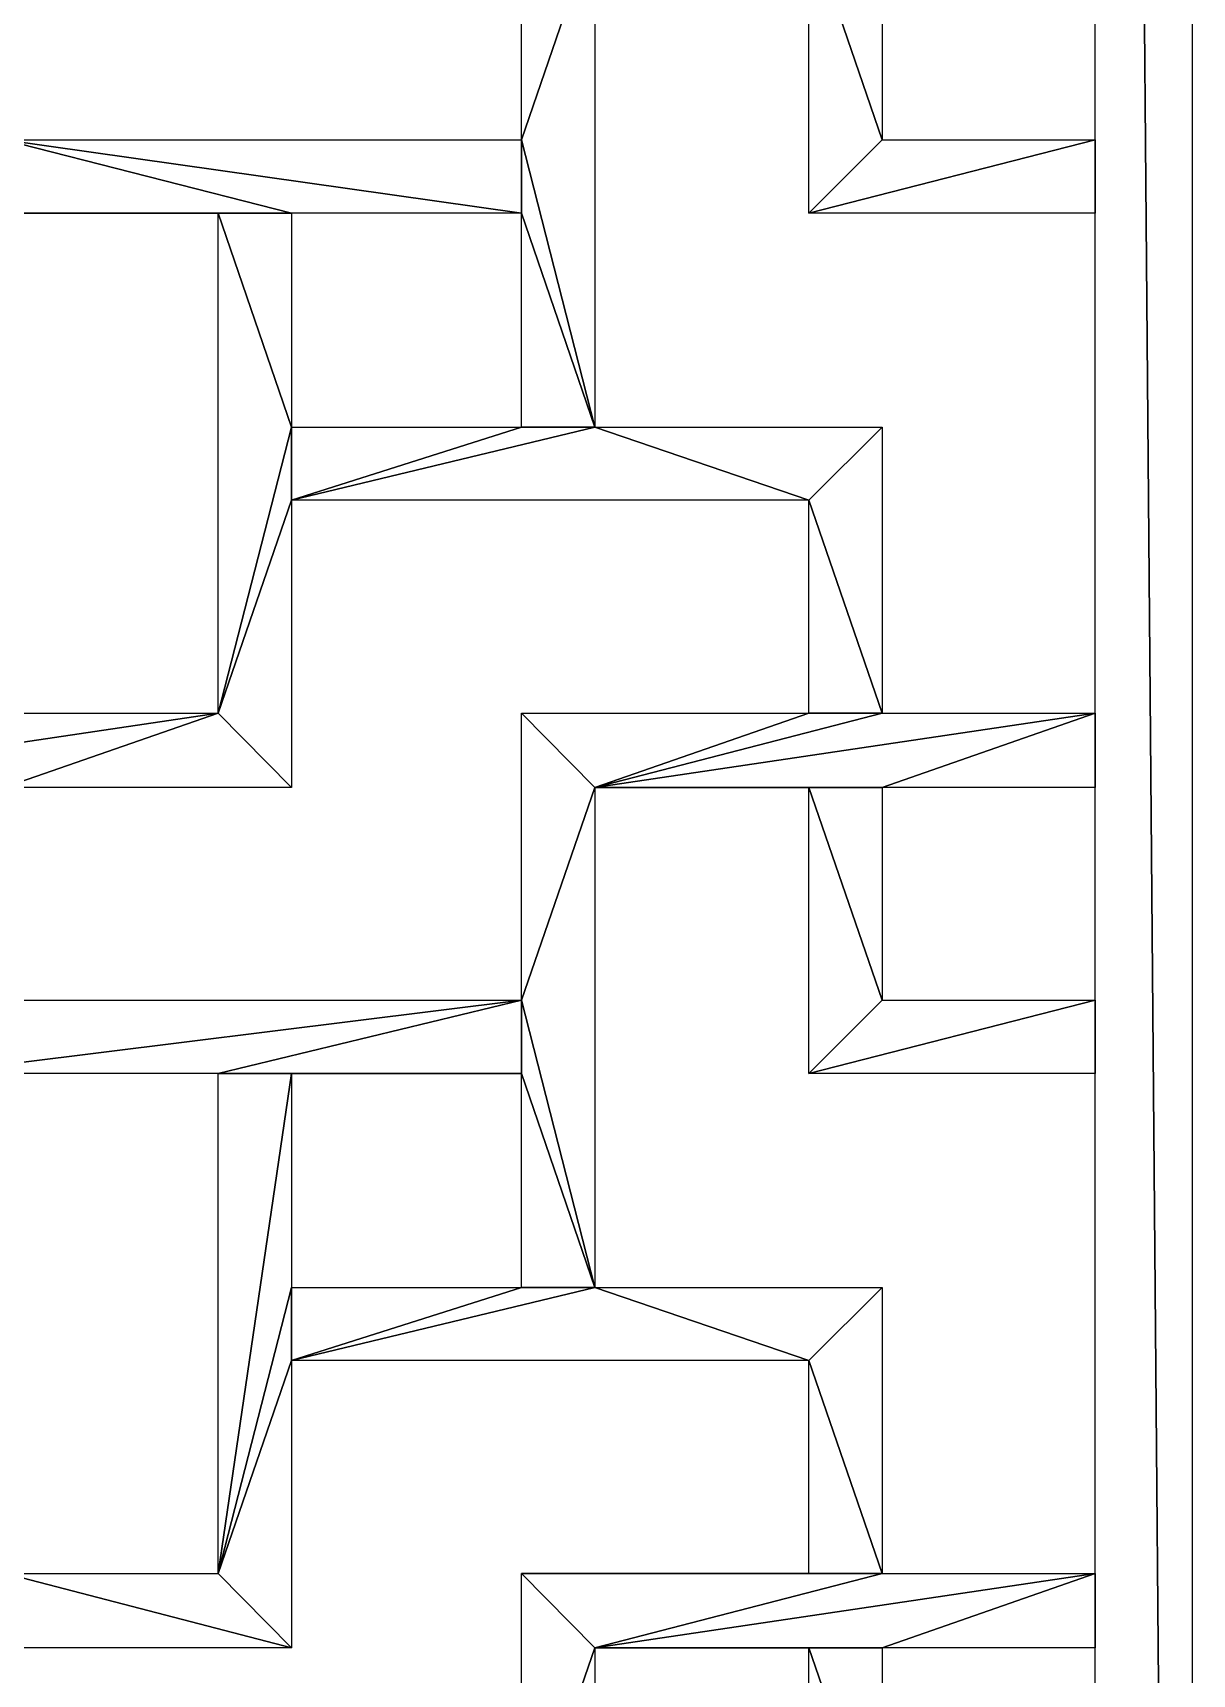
# Model space of a CAD drawing. Header units: centimetres. Extents: x -27.5 to -18.9, y -9.4 to 9.5.
# Drawn here: x -20.774 to -18.888, y -2.883 to -0.213 of the extents above; entities that cross this region are included whole.
import ezdxf

# ---------------------------------------------------------------- set-up
doc = ezdxf.new("R2010")
doc.units = ezdxf.units.CM
doc.header["$MEASUREMENT"] = 0
doc.layers.add('layer 1', color=7, linetype='Continuous')

msp = doc.modelspace()

# ---------------------------------------------------------------- linework, layer by layer
at = {"layer": 'layer 1', "color": 250}
for points in [[(-18.88772, 9.47963), (-18.88772, 9.47963), (-19.04571, 9.3217), (-19.04571, 9.3217), (-19.04571, 9.3217), (-19.04571, 9.3217), (-18.88772, -9.3973), (-18.88772, -9.3973), (-18.88772, -9.3973), (-18.88772, -9.3973), (-18.88772, 9.47963), (-18.88772, 9.47963)], [(-18.88772, 9.47963), (-18.88772, 9.47963), (-19.04571, 9.3217), (-19.04571, 9.3217), (-19.04571, 9.3217), (-19.04571, 9.3217), (-18.88772, -9.3973), (-18.88772, -9.3973), (-18.88772, -9.3973), (-18.88772, -9.3973), (-18.88772, 9.47963), (-18.88772, 9.47963)], [(-19.04571, 9.3217), (-19.04571, 9.3217), (-19.04571, -9.23937), (-19.04571, -9.23937), (-19.04571, -9.23937), (-19.04571, -9.23937), (-18.88772, -9.3973), (-18.88772, -9.3973), (-18.88772, -9.3973), (-18.88772, -9.3973), (-19.04571, 9.3217), (-19.04571, 9.3217)], [(-19.04571, 9.3217), (-19.04571, 9.3217), (-19.04571, -9.23937), (-19.04571, -9.23937), (-19.04571, -9.23937), (-19.04571, -9.23937), (-18.88772, -9.3973), (-18.88772, -9.3973), (-18.88772, -9.3973), (-18.88772, -9.3973), (-19.04571, 9.3217), (-19.04571, 9.3217)], [(-19.97847, 0.08012), (-19.97847, 0.08012), (-19.97847, -0.38715), (-19.97847, -0.38715), (-19.97847, -0.38715), (-19.97847, -0.38715), (-19.85946, -0.03888), (-19.85946, -0.03888), (-19.85946, -0.03888), (-19.85946, -0.03888), (-19.97847, 0.08012), (-19.97847, 0.08012)], [(-19.97847, 0.08012), (-19.97847, 0.08012), (-19.97847, -0.38715), (-19.97847, -0.38715), (-19.97847, -0.38715), (-19.97847, -0.38715), (-19.85946, -0.03888), (-19.85946, -0.03888), (-19.85946, -0.03888), (-19.85946, -0.03888), (-19.97847, 0.08012), (-19.97847, 0.08012)], [(-19.85946, -0.03888), (-19.85946, -0.03888), (-19.97847, -0.38715), (-19.97847, -0.38715), (-19.97847, -0.38715), (-19.97847, -0.38715), (-19.85946, -0.85445), (-19.85946, -0.85445), (-19.85946, -0.85445), (-19.85946, -0.85445), (-19.85946, -0.03888), (-19.85946, -0.03888)], [(-19.85946, -0.03888), (-19.85946, -0.03888), (-19.97847, -0.38715), (-19.97847, -0.38715), (-19.97847, -0.38715), (-19.97847, -0.38715), (-19.85946, -0.85445), (-19.85946, -0.85445), (-19.85946, -0.85445), (-19.85946, -0.85445), (-19.85946, -0.03888), (-19.85946, -0.03888)], [(-19.51101, -0.03888), (-19.51101, -0.03888), (-19.51101, -0.50614), (-19.51101, -0.50614), (-19.51101, -0.50614), (-19.51101, -0.50614), (-19.39197, -0.38715), (-19.39197, -0.38715), (-19.39197, -0.38715), (-19.39197, -0.38715), (-19.51101, -0.03888), (-19.51101, -0.03888)], [(-19.51101, -0.03888), (-19.51101, -0.03888), (-19.51101, -0.50614), (-19.51101, -0.50614), (-19.51101, -0.50614), (-19.51101, -0.50614), (-19.39197, -0.38715), (-19.39197, -0.38715), (-19.39197, -0.38715), (-19.39197, -0.38715), (-19.51101, -0.03888), (-19.51101, -0.03888)], [(-19.39197, -0.03888), (-19.39197, -0.03888), (-19.51101, -0.03888), (-19.51101, -0.03888), (-19.51101, -0.03888), (-19.51101, -0.03888), (-19.39197, -0.38715), (-19.39197, -0.38715), (-19.39197, -0.38715), (-19.39197, -0.38715), (-19.39197, -0.03888), (-19.39197, -0.03888)], [(-19.39197, -0.03888), (-19.39197, -0.03888), (-19.51101, -0.03888), (-19.51101, -0.03888), (-19.51101, -0.03888), (-19.51101, -0.03888), (-19.39197, -0.38715), (-19.39197, -0.38715), (-19.39197, -0.38715), (-19.39197, -0.38715), (-19.39197, -0.03888), (-19.39197, -0.03888)], [(-20.82037, -0.38715), (-20.82037, -0.38715), (-20.93721, -0.50614), (-20.93721, -0.50614), (-20.93721, -0.50614), (-20.93721, -0.50614), (-20.35287, -0.50614), (-20.35287, -0.50614), (-20.35287, -0.50614), (-20.35287, -0.50614), (-20.82037, -0.38715), (-20.82037, -0.38715)], [(-20.82037, -0.38715), (-20.82037, -0.38715), (-20.93721, -0.50614), (-20.93721, -0.50614), (-20.93721, -0.50614), (-20.93721, -0.50614), (-20.35287, -0.50614), (-20.35287, -0.50614), (-20.35287, -0.50614), (-20.35287, -0.50614), (-20.82037, -0.38715), (-20.82037, -0.38715)], [(-19.97847, -0.50614), (-19.97847, -0.50614), (-19.97847, -0.38715), (-19.97847, -0.38715), (-19.97847, -0.38715), (-19.97847, -0.38715), (-20.82037, -0.38715), (-20.82037, -0.38715), (-20.82037, -0.38715), (-20.82037, -0.38715), (-19.97847, -0.50614), (-19.97847, -0.50614)], [(-19.97847, -0.50614), (-19.97847, -0.50614), (-19.97847, -0.38715), (-19.97847, -0.38715), (-19.97847, -0.38715), (-19.97847, -0.38715), (-20.82037, -0.38715), (-20.82037, -0.38715), (-20.82037, -0.38715), (-20.82037, -0.38715), (-19.97847, -0.50614), (-19.97847, -0.50614)], [(-20.82037, -0.38715), (-20.82037, -0.38715), (-20.35287, -0.50614), (-20.35287, -0.50614), (-20.35287, -0.50614), (-20.35287, -0.50614), (-19.97847, -0.50614), (-19.97847, -0.50614), (-19.97847, -0.50614), (-19.97847, -0.50614), (-20.82037, -0.38715), (-20.82037, -0.38715)], [(-20.82037, -0.38715), (-20.82037, -0.38715), (-20.35287, -0.50614), (-20.35287, -0.50614), (-20.35287, -0.50614), (-20.35287, -0.50614), (-19.97847, -0.50614), (-19.97847, -0.50614), (-19.97847, -0.50614), (-19.97847, -0.50614), (-20.82037, -0.38715), (-20.82037, -0.38715)], [(-19.97847, -0.38715), (-19.97847, -0.38715), (-19.97847, -0.50614), (-19.97847, -0.50614), (-19.97847, -0.50614), (-19.97847, -0.50614), (-19.85946, -0.85445), (-19.85946, -0.85445), (-19.85946, -0.85445), (-19.85946, -0.85445), (-19.97847, -0.38715), (-19.97847, -0.38715)], [(-19.97847, -0.38715), (-19.97847, -0.38715), (-19.97847, -0.50614), (-19.97847, -0.50614), (-19.97847, -0.50614), (-19.97847, -0.50614), (-19.85946, -0.85445), (-19.85946, -0.85445), (-19.85946, -0.85445), (-19.85946, -0.85445), (-19.97847, -0.38715), (-19.97847, -0.38715)], [(-19.04571, -0.38715), (-19.04571, -0.38715), (-19.51101, -0.50614), (-19.51101, -0.50614), (-19.51101, -0.50614), (-19.51101, -0.50614), (-19.04571, -0.50614), (-19.04571, -0.50614), (-19.04571, -0.50614), (-19.04571, -0.50614), (-19.04571, -0.38715), (-19.04571, -0.38715)], [(-19.04571, -0.38715), (-19.04571, -0.38715), (-19.51101, -0.50614), (-19.51101, -0.50614), (-19.51101, -0.50614), (-19.51101, -0.50614), (-19.04571, -0.50614), (-19.04571, -0.50614), (-19.04571, -0.50614), (-19.04571, -0.50614), (-19.04571, -0.38715), (-19.04571, -0.38715)], [(-19.51101, -0.50614), (-19.51101, -0.50614), (-19.04571, -0.38715), (-19.04571, -0.38715), (-19.04571, -0.38715), (-19.04571, -0.38715), (-19.39197, -0.38715), (-19.39197, -0.38715), (-19.39197, -0.38715), (-19.39197, -0.38715), (-19.51101, -0.50614), (-19.51101, -0.50614)], [(-19.51101, -0.50614), (-19.51101, -0.50614), (-19.04571, -0.38715), (-19.04571, -0.38715), (-19.04571, -0.38715), (-19.04571, -0.38715), (-19.39197, -0.38715), (-19.39197, -0.38715), (-19.39197, -0.38715), (-19.39197, -0.38715), (-19.51101, -0.50614), (-19.51101, -0.50614)], [(-20.35287, -0.50614), (-20.35287, -0.50614), (-20.93721, -0.50614), (-20.93721, -0.50614), (-20.93721, -0.50614), (-20.93721, -0.50614), (-20.47191, -0.50614), (-20.47191, -0.50614), (-20.47191, -0.50614), (-20.47191, -0.50614), (-20.35287, -0.50614), (-20.35287, -0.50614)], [(-20.35287, -0.50614), (-20.35287, -0.50614), (-20.93721, -0.50614), (-20.93721, -0.50614), (-20.93721, -0.50614), (-20.93721, -0.50614), (-20.47191, -0.50614), (-20.47191, -0.50614), (-20.47191, -0.50614), (-20.47191, -0.50614), (-20.35287, -0.50614), (-20.35287, -0.50614)], [(-20.47191, -0.50614), (-20.47191, -0.50614), (-20.47191, -1.31955), (-20.47191, -1.31955), (-20.47191, -1.31955), (-20.47191, -1.31955), (-20.35287, -0.85445), (-20.35287, -0.85445), (-20.35287, -0.85445), (-20.35287, -0.85445), (-20.47191, -0.50614), (-20.47191, -0.50614)], [(-20.47191, -0.50614), (-20.47191, -0.50614), (-20.47191, -1.31955), (-20.47191, -1.31955), (-20.47191, -1.31955), (-20.47191, -1.31955), (-20.35287, -0.85445), (-20.35287, -0.85445), (-20.35287, -0.85445), (-20.35287, -0.85445), (-20.47191, -0.50614), (-20.47191, -0.50614)], [(-20.35287, -0.50614), (-20.35287, -0.50614), (-20.47191, -0.50614), (-20.47191, -0.50614), (-20.47191, -0.50614), (-20.47191, -0.50614), (-20.35287, -0.85445), (-20.35287, -0.85445), (-20.35287, -0.85445), (-20.35287, -0.85445), (-20.35287, -0.50614), (-20.35287, -0.50614)], [(-20.35287, -0.50614), (-20.35287, -0.50614), (-20.47191, -0.50614), (-20.47191, -0.50614), (-20.47191, -0.50614), (-20.47191, -0.50614), (-20.35287, -0.85445), (-20.35287, -0.85445), (-20.35287, -0.85445), (-20.35287, -0.85445), (-20.35287, -0.50614), (-20.35287, -0.50614)], [(-19.97847, -0.50614), (-19.97847, -0.50614), (-19.97847, -0.85445), (-19.97847, -0.85445), (-19.97847, -0.85445), (-19.97847, -0.85445), (-19.85946, -0.85445), (-19.85946, -0.85445), (-19.85946, -0.85445), (-19.85946, -0.85445), (-19.97847, -0.50614), (-19.97847, -0.50614)], [(-19.97847, -0.50614), (-19.97847, -0.50614), (-19.97847, -0.85445), (-19.97847, -0.85445), (-19.97847, -0.85445), (-19.97847, -0.85445), (-19.85946, -0.85445), (-19.85946, -0.85445), (-19.85946, -0.85445), (-19.85946, -0.85445), (-19.97847, -0.50614), (-19.97847, -0.50614)], [(-20.35287, -0.85445), (-20.35287, -0.85445), (-20.47191, -1.31955), (-20.47191, -1.31955), (-20.47191, -1.31955), (-20.47191, -1.31955), (-20.35287, -0.9734), (-20.35287, -0.9734), (-20.35287, -0.9734), (-20.35287, -0.9734), (-20.35287, -0.85445), (-20.35287, -0.85445)], [(-20.35287, -0.85445), (-20.35287, -0.85445), (-20.47191, -1.31955), (-20.47191, -1.31955), (-20.47191, -1.31955), (-20.47191, -1.31955), (-20.35287, -0.9734), (-20.35287, -0.9734), (-20.35287, -0.9734), (-20.35287, -0.9734), (-20.35287, -0.85445), (-20.35287, -0.85445)], [(-19.85946, -0.85445), (-19.85946, -0.85445), (-20.35287, -0.9734), (-20.35287, -0.9734), (-20.35287, -0.9734), (-20.35287, -0.9734), (-19.51101, -0.9734), (-19.51101, -0.9734), (-19.51101, -0.9734), (-19.51101, -0.9734), (-19.85946, -0.85445), (-19.85946, -0.85445)], [(-19.85946, -0.85445), (-19.85946, -0.85445), (-20.35287, -0.9734), (-20.35287, -0.9734), (-20.35287, -0.9734), (-20.35287, -0.9734), (-19.51101, -0.9734), (-19.51101, -0.9734), (-19.51101, -0.9734), (-19.51101, -0.9734), (-19.85946, -0.85445), (-19.85946, -0.85445)], [(-19.97847, -0.85445), (-19.97847, -0.85445), (-20.35287, -0.9734), (-20.35287, -0.9734), (-20.35287, -0.9734), (-20.35287, -0.9734), (-19.85946, -0.85445), (-19.85946, -0.85445), (-19.85946, -0.85445), (-19.85946, -0.85445), (-19.97847, -0.85445), (-19.97847, -0.85445)], [(-19.97847, -0.85445), (-19.97847, -0.85445), (-20.35287, -0.9734), (-20.35287, -0.9734), (-20.35287, -0.9734), (-20.35287, -0.9734), (-19.85946, -0.85445), (-19.85946, -0.85445), (-19.85946, -0.85445), (-19.85946, -0.85445), (-19.97847, -0.85445), (-19.97847, -0.85445)], [(-20.35287, -0.9734), (-20.35287, -0.9734), (-19.97847, -0.85445), (-19.97847, -0.85445), (-19.97847, -0.85445), (-19.97847, -0.85445), (-20.35287, -0.85445), (-20.35287, -0.85445), (-20.35287, -0.85445), (-20.35287, -0.85445), (-20.35287, -0.9734), (-20.35287, -0.9734)], [(-20.35287, -0.9734), (-20.35287, -0.9734), (-19.97847, -0.85445), (-19.97847, -0.85445), (-19.97847, -0.85445), (-19.97847, -0.85445), (-20.35287, -0.85445), (-20.35287, -0.85445), (-20.35287, -0.85445), (-20.35287, -0.85445), (-20.35287, -0.9734), (-20.35287, -0.9734)], [(-19.85946, -0.85445), (-19.85946, -0.85445), (-19.51101, -0.9734), (-19.51101, -0.9734), (-19.51101, -0.9734), (-19.51101, -0.9734), (-19.39197, -0.85445), (-19.39197, -0.85445), (-19.39197, -0.85445), (-19.39197, -0.85445), (-19.85946, -0.85445), (-19.85946, -0.85445)], [(-19.85946, -0.85445), (-19.85946, -0.85445), (-19.51101, -0.9734), (-19.51101, -0.9734), (-19.51101, -0.9734), (-19.51101, -0.9734), (-19.39197, -0.85445), (-19.39197, -0.85445), (-19.39197, -0.85445), (-19.39197, -0.85445), (-19.85946, -0.85445), (-19.85946, -0.85445)], [(-19.39197, -0.85445), (-19.39197, -0.85445), (-19.51101, -0.9734), (-19.51101, -0.9734), (-19.51101, -0.9734), (-19.51101, -0.9734), (-19.39197, -1.31955), (-19.39197, -1.31955), (-19.39197, -1.31955), (-19.39197, -1.31955), (-19.39197, -0.85445), (-19.39197, -0.85445)], [(-19.39197, -0.85445), (-19.39197, -0.85445), (-19.51101, -0.9734), (-19.51101, -0.9734), (-19.51101, -0.9734), (-19.51101, -0.9734), (-19.39197, -1.31955), (-19.39197, -1.31955), (-19.39197, -1.31955), (-19.39197, -1.31955), (-19.39197, -0.85445), (-19.39197, -0.85445)], [(-20.35287, -0.9734), (-20.35287, -0.9734), (-20.47191, -1.31955), (-20.47191, -1.31955), (-20.47191, -1.31955), (-20.47191, -1.31955), (-20.35287, -1.4407), (-20.35287, -1.4407), (-20.35287, -1.4407), (-20.35287, -1.4407), (-20.35287, -0.9734), (-20.35287, -0.9734)], [(-20.35287, -0.9734), (-20.35287, -0.9734), (-20.47191, -1.31955), (-20.47191, -1.31955), (-20.47191, -1.31955), (-20.47191, -1.31955), (-20.35287, -1.4407), (-20.35287, -1.4407), (-20.35287, -1.4407), (-20.35287, -1.4407), (-20.35287, -0.9734), (-20.35287, -0.9734)], [(-19.51101, -0.9734), (-19.51101, -0.9734), (-19.51101, -1.31955), (-19.51101, -1.31955), (-19.51101, -1.31955), (-19.51101, -1.31955), (-19.39197, -1.31955), (-19.39197, -1.31955), (-19.39197, -1.31955), (-19.39197, -1.31955), (-19.51101, -0.9734), (-19.51101, -0.9734)], [(-19.51101, -0.9734), (-19.51101, -0.9734), (-19.51101, -1.31955), (-19.51101, -1.31955), (-19.51101, -1.31955), (-19.51101, -1.31955), (-19.39197, -1.31955), (-19.39197, -1.31955), (-19.39197, -1.31955), (-19.39197, -1.31955), (-19.51101, -0.9734), (-19.51101, -0.9734)], [(-20.47191, -1.31955), (-20.47191, -1.31955), (-21.28566, -1.4407), (-21.28566, -1.4407), (-21.28566, -1.4407), (-21.28566, -1.4407), (-20.82037, -1.4407), (-20.82037, -1.4407), (-20.82037, -1.4407), (-20.82037, -1.4407), (-20.47191, -1.31955), (-20.47191, -1.31955)], [(-20.47191, -1.31955), (-20.47191, -1.31955), (-21.28566, -1.4407), (-21.28566, -1.4407), (-21.28566, -1.4407), (-21.28566, -1.4407), (-20.82037, -1.4407), (-20.82037, -1.4407), (-20.82037, -1.4407), (-20.82037, -1.4407), (-20.47191, -1.31955), (-20.47191, -1.31955)], [(-20.81817, -1.31955), (-20.81817, -1.31955), (-21.28566, -1.4407), (-21.28566, -1.4407), (-21.28566, -1.4407), (-21.28566, -1.4407), (-20.47191, -1.31955), (-20.47191, -1.31955), (-20.47191, -1.31955), (-20.47191, -1.31955), (-20.81817, -1.31955), (-20.81817, -1.31955)], [(-20.81817, -1.31955), (-20.81817, -1.31955), (-21.28566, -1.4407), (-21.28566, -1.4407), (-21.28566, -1.4407), (-21.28566, -1.4407), (-20.47191, -1.31955), (-20.47191, -1.31955), (-20.47191, -1.31955), (-20.47191, -1.31955), (-20.81817, -1.31955), (-20.81817, -1.31955)], [(-20.47191, -1.31955), (-20.47191, -1.31955), (-20.82037, -1.4407), (-20.82037, -1.4407), (-20.82037, -1.4407), (-20.82037, -1.4407), (-20.35287, -1.4407), (-20.35287, -1.4407), (-20.35287, -1.4407), (-20.35287, -1.4407), (-20.47191, -1.31955), (-20.47191, -1.31955)], [(-20.47191, -1.31955), (-20.47191, -1.31955), (-20.82037, -1.4407), (-20.82037, -1.4407), (-20.82037, -1.4407), (-20.82037, -1.4407), (-20.35287, -1.4407), (-20.35287, -1.4407), (-20.35287, -1.4407), (-20.35287, -1.4407), (-20.47191, -1.31955), (-20.47191, -1.31955)], [(-19.97847, -1.31955), (-19.97847, -1.31955), (-19.85946, -1.4407), (-19.85946, -1.4407), (-19.85946, -1.4407), (-19.85946, -1.4407), (-19.51101, -1.31955), (-19.51101, -1.31955), (-19.51101, -1.31955), (-19.51101, -1.31955), (-19.97847, -1.31955), (-19.97847, -1.31955)], [(-19.97847, -1.31955), (-19.97847, -1.31955), (-19.85946, -1.4407), (-19.85946, -1.4407), (-19.85946, -1.4407), (-19.85946, -1.4407), (-19.51101, -1.31955), (-19.51101, -1.31955), (-19.51101, -1.31955), (-19.51101, -1.31955), (-19.97847, -1.31955), (-19.97847, -1.31955)], [(-19.97847, -1.31955), (-19.97847, -1.31955), (-19.97847, -1.78681), (-19.97847, -1.78681), (-19.97847, -1.78681), (-19.97847, -1.78681), (-19.85946, -1.4407), (-19.85946, -1.4407), (-19.85946, -1.4407), (-19.85946, -1.4407), (-19.97847, -1.31955), (-19.97847, -1.31955)], [(-19.97847, -1.31955), (-19.97847, -1.31955), (-19.97847, -1.78681), (-19.97847, -1.78681), (-19.97847, -1.78681), (-19.97847, -1.78681), (-19.85946, -1.4407), (-19.85946, -1.4407), (-19.85946, -1.4407), (-19.85946, -1.4407), (-19.97847, -1.31955), (-19.97847, -1.31955)], [(-19.04571, -1.31955), (-19.04571, -1.31955), (-19.85946, -1.4407), (-19.85946, -1.4407), (-19.85946, -1.4407), (-19.85946, -1.4407), (-19.39197, -1.4407), (-19.39197, -1.4407), (-19.39197, -1.4407), (-19.39197, -1.4407), (-19.04571, -1.31955), (-19.04571, -1.31955)], [(-19.04571, -1.31955), (-19.04571, -1.31955), (-19.85946, -1.4407), (-19.85946, -1.4407), (-19.85946, -1.4407), (-19.85946, -1.4407), (-19.39197, -1.4407), (-19.39197, -1.4407), (-19.39197, -1.4407), (-19.39197, -1.4407), (-19.04571, -1.31955), (-19.04571, -1.31955)], [(-19.39197, -1.31955), (-19.39197, -1.31955), (-19.85946, -1.4407), (-19.85946, -1.4407), (-19.85946, -1.4407), (-19.85946, -1.4407), (-19.04571, -1.31955), (-19.04571, -1.31955), (-19.04571, -1.31955), (-19.04571, -1.31955), (-19.39197, -1.31955), (-19.39197, -1.31955)], [(-19.39197, -1.31955), (-19.39197, -1.31955), (-19.85946, -1.4407), (-19.85946, -1.4407), (-19.85946, -1.4407), (-19.85946, -1.4407), (-19.04571, -1.31955), (-19.04571, -1.31955), (-19.04571, -1.31955), (-19.04571, -1.31955), (-19.39197, -1.31955), (-19.39197, -1.31955)], [(-19.51101, -1.31955), (-19.51101, -1.31955), (-19.85946, -1.4407), (-19.85946, -1.4407), (-19.85946, -1.4407), (-19.85946, -1.4407), (-19.39197, -1.31955), (-19.39197, -1.31955), (-19.39197, -1.31955), (-19.39197, -1.31955), (-19.51101, -1.31955), (-19.51101, -1.31955)], [(-19.51101, -1.31955), (-19.51101, -1.31955), (-19.85946, -1.4407), (-19.85946, -1.4407), (-19.85946, -1.4407), (-19.85946, -1.4407), (-19.39197, -1.31955), (-19.39197, -1.31955), (-19.39197, -1.31955), (-19.39197, -1.31955), (-19.51101, -1.31955), (-19.51101, -1.31955)], [(-19.04571, -1.31955), (-19.04571, -1.31955), (-19.39197, -1.4407), (-19.39197, -1.4407), (-19.39197, -1.4407), (-19.39197, -1.4407), (-19.04571, -1.4407), (-19.04571, -1.4407), (-19.04571, -1.4407), (-19.04571, -1.4407), (-19.04571, -1.31955), (-19.04571, -1.31955)], [(-19.04571, -1.31955), (-19.04571, -1.31955), (-19.39197, -1.4407), (-19.39197, -1.4407), (-19.39197, -1.4407), (-19.39197, -1.4407), (-19.04571, -1.4407), (-19.04571, -1.4407), (-19.04571, -1.4407), (-19.04571, -1.4407), (-19.04571, -1.31955), (-19.04571, -1.31955)], [(-19.85946, -1.4407), (-19.85946, -1.4407), (-19.97847, -1.78681), (-19.97847, -1.78681), (-19.97847, -1.78681), (-19.97847, -1.78681), (-19.85946, -2.25407), (-19.85946, -2.25407), (-19.85946, -2.25407), (-19.85946, -2.25407), (-19.85946, -1.4407), (-19.85946, -1.4407)], [(-19.85946, -1.4407), (-19.85946, -1.4407), (-19.97847, -1.78681), (-19.97847, -1.78681), (-19.97847, -1.78681), (-19.97847, -1.78681), (-19.85946, -2.25407), (-19.85946, -2.25407), (-19.85946, -2.25407), (-19.85946, -2.25407), (-19.85946, -1.4407), (-19.85946, -1.4407)], [(-19.39197, -1.4407), (-19.39197, -1.4407), (-19.85946, -1.4407), (-19.85946, -1.4407), (-19.85946, -1.4407), (-19.85946, -1.4407), (-19.51101, -1.4407), (-19.51101, -1.4407), (-19.51101, -1.4407), (-19.51101, -1.4407), (-19.39197, -1.4407), (-19.39197, -1.4407)], [(-19.39197, -1.4407), (-19.39197, -1.4407), (-19.85946, -1.4407), (-19.85946, -1.4407), (-19.85946, -1.4407), (-19.85946, -1.4407), (-19.51101, -1.4407), (-19.51101, -1.4407), (-19.51101, -1.4407), (-19.51101, -1.4407), (-19.39197, -1.4407), (-19.39197, -1.4407)], [(-19.51101, -1.4407), (-19.51101, -1.4407), (-19.51101, -1.9058), (-19.51101, -1.9058), (-19.51101, -1.9058), (-19.51101, -1.9058), (-19.39197, -1.78681), (-19.39197, -1.78681), (-19.39197, -1.78681), (-19.39197, -1.78681), (-19.51101, -1.4407), (-19.51101, -1.4407)], [(-19.51101, -1.4407), (-19.51101, -1.4407), (-19.51101, -1.9058), (-19.51101, -1.9058), (-19.51101, -1.9058), (-19.51101, -1.9058), (-19.39197, -1.78681), (-19.39197, -1.78681), (-19.39197, -1.78681), (-19.39197, -1.78681), (-19.51101, -1.4407), (-19.51101, -1.4407)], [(-19.39197, -1.4407), (-19.39197, -1.4407), (-19.51101, -1.4407), (-19.51101, -1.4407), (-19.51101, -1.4407), (-19.51101, -1.4407), (-19.39197, -1.78681), (-19.39197, -1.78681), (-19.39197, -1.78681), (-19.39197, -1.78681), (-19.39197, -1.4407), (-19.39197, -1.4407)], [(-19.39197, -1.4407), (-19.39197, -1.4407), (-19.51101, -1.4407), (-19.51101, -1.4407), (-19.51101, -1.4407), (-19.51101, -1.4407), (-19.39197, -1.78681), (-19.39197, -1.78681), (-19.39197, -1.78681), (-19.39197, -1.78681), (-19.39197, -1.4407), (-19.39197, -1.4407)], [(-19.97847, -1.78681), (-19.97847, -1.78681), (-20.93721, -1.9058), (-20.93721, -1.9058), (-20.93721, -1.9058), (-20.93721, -1.9058), (-20.47191, -1.9058), (-20.47191, -1.9058), (-20.47191, -1.9058), (-20.47191, -1.9058), (-19.97847, -1.78681), (-19.97847, -1.78681)], [(-19.97847, -1.78681), (-19.97847, -1.78681), (-20.93721, -1.9058), (-20.93721, -1.9058), (-20.93721, -1.9058), (-20.93721, -1.9058), (-20.47191, -1.9058), (-20.47191, -1.9058), (-20.47191, -1.9058), (-20.47191, -1.9058), (-19.97847, -1.78681), (-19.97847, -1.78681)], [(-20.82037, -1.78681), (-20.82037, -1.78681), (-20.93721, -1.9058), (-20.93721, -1.9058), (-20.93721, -1.9058), (-20.93721, -1.9058), (-19.97847, -1.78681), (-19.97847, -1.78681), (-19.97847, -1.78681), (-19.97847, -1.78681), (-20.82037, -1.78681), (-20.82037, -1.78681)], [(-20.82037, -1.78681), (-20.82037, -1.78681), (-20.93721, -1.9058), (-20.93721, -1.9058), (-20.93721, -1.9058), (-20.93721, -1.9058), (-19.97847, -1.78681), (-19.97847, -1.78681), (-19.97847, -1.78681), (-19.97847, -1.78681), (-20.82037, -1.78681), (-20.82037, -1.78681)], [(-19.97847, -1.78681), (-19.97847, -1.78681), (-20.47191, -1.9058), (-20.47191, -1.9058), (-20.47191, -1.9058), (-20.47191, -1.9058), (-19.97847, -1.9058), (-19.97847, -1.9058), (-19.97847, -1.9058), (-19.97847, -1.9058), (-19.97847, -1.78681), (-19.97847, -1.78681)], [(-19.97847, -1.78681), (-19.97847, -1.78681), (-20.47191, -1.9058), (-20.47191, -1.9058), (-20.47191, -1.9058), (-20.47191, -1.9058), (-19.97847, -1.9058), (-19.97847, -1.9058), (-19.97847, -1.9058), (-19.97847, -1.9058), (-19.97847, -1.78681), (-19.97847, -1.78681)], [(-19.97847, -1.78681), (-19.97847, -1.78681), (-19.97847, -1.9058), (-19.97847, -1.9058), (-19.97847, -1.9058), (-19.97847, -1.9058), (-19.85946, -2.25407), (-19.85946, -2.25407), (-19.85946, -2.25407), (-19.85946, -2.25407), (-19.97847, -1.78681), (-19.97847, -1.78681)], [(-19.97847, -1.78681), (-19.97847, -1.78681), (-19.97847, -1.9058), (-19.97847, -1.9058), (-19.97847, -1.9058), (-19.97847, -1.9058), (-19.85946, -2.25407), (-19.85946, -2.25407), (-19.85946, -2.25407), (-19.85946, -2.25407), (-19.97847, -1.78681), (-19.97847, -1.78681)], [(-19.04571, -1.78681), (-19.04571, -1.78681), (-19.51101, -1.9058), (-19.51101, -1.9058), (-19.51101, -1.9058), (-19.51101, -1.9058), (-19.04571, -1.9058), (-19.04571, -1.9058), (-19.04571, -1.9058), (-19.04571, -1.9058), (-19.04571, -1.78681), (-19.04571, -1.78681)], [(-19.04571, -1.78681), (-19.04571, -1.78681), (-19.51101, -1.9058), (-19.51101, -1.9058), (-19.51101, -1.9058), (-19.51101, -1.9058), (-19.04571, -1.9058), (-19.04571, -1.9058), (-19.04571, -1.9058), (-19.04571, -1.9058), (-19.04571, -1.78681), (-19.04571, -1.78681)], [(-19.39197, -1.78681), (-19.39197, -1.78681), (-19.51101, -1.9058), (-19.51101, -1.9058), (-19.51101, -1.9058), (-19.51101, -1.9058), (-19.04571, -1.78681), (-19.04571, -1.78681), (-19.04571, -1.78681), (-19.04571, -1.78681), (-19.39197, -1.78681), (-19.39197, -1.78681)], [(-19.39197, -1.78681), (-19.39197, -1.78681), (-19.51101, -1.9058), (-19.51101, -1.9058), (-19.51101, -1.9058), (-19.51101, -1.9058), (-19.04571, -1.78681), (-19.04571, -1.78681), (-19.04571, -1.78681), (-19.04571, -1.78681), (-19.39197, -1.78681), (-19.39197, -1.78681)], [(-20.35287, -1.9058), (-20.35287, -1.9058), (-20.47191, -2.71918), (-20.47191, -2.71918), (-20.47191, -2.71918), (-20.47191, -2.71918), (-20.35287, -2.25407), (-20.35287, -2.25407), (-20.35287, -2.25407), (-20.35287, -2.25407), (-20.35287, -1.9058), (-20.35287, -1.9058)], [(-20.35287, -1.9058), (-20.35287, -1.9058), (-20.47191, -2.71918), (-20.47191, -2.71918), (-20.47191, -2.71918), (-20.47191, -2.71918), (-20.35287, -2.25407), (-20.35287, -2.25407), (-20.35287, -2.25407), (-20.35287, -2.25407), (-20.35287, -1.9058), (-20.35287, -1.9058)], [(-20.47191, -1.9058), (-20.47191, -1.9058), (-20.35287, -1.9058), (-20.35287, -1.9058), (-20.35287, -1.9058), (-20.35287, -1.9058), (-19.97847, -1.9058), (-19.97847, -1.9058), (-19.97847, -1.9058), (-19.97847, -1.9058), (-20.47191, -1.9058), (-20.47191, -1.9058)], [(-20.47191, -1.9058), (-20.47191, -1.9058), (-20.35287, -1.9058), (-20.35287, -1.9058), (-20.35287, -1.9058), (-20.35287, -1.9058), (-19.97847, -1.9058), (-19.97847, -1.9058), (-19.97847, -1.9058), (-19.97847, -1.9058), (-20.47191, -1.9058), (-20.47191, -1.9058)], [(-20.47191, -1.9058), (-20.47191, -1.9058), (-20.47191, -2.71918), (-20.47191, -2.71918), (-20.47191, -2.71918), (-20.47191, -2.71918), (-20.35287, -1.9058), (-20.35287, -1.9058), (-20.35287, -1.9058), (-20.35287, -1.9058), (-20.47191, -1.9058), (-20.47191, -1.9058)], [(-20.47191, -1.9058), (-20.47191, -1.9058), (-20.47191, -2.71918), (-20.47191, -2.71918), (-20.47191, -2.71918), (-20.47191, -2.71918), (-20.35287, -1.9058), (-20.35287, -1.9058), (-20.35287, -1.9058), (-20.35287, -1.9058), (-20.47191, -1.9058), (-20.47191, -1.9058)], [(-19.97847, -1.9058), (-19.97847, -1.9058), (-19.97847, -2.25407), (-19.97847, -2.25407), (-19.97847, -2.25407), (-19.97847, -2.25407), (-19.85946, -2.25407), (-19.85946, -2.25407), (-19.85946, -2.25407), (-19.85946, -2.25407), (-19.97847, -1.9058), (-19.97847, -1.9058)], [(-19.97847, -1.9058), (-19.97847, -1.9058), (-19.97847, -2.25407), (-19.97847, -2.25407), (-19.97847, -2.25407), (-19.97847, -2.25407), (-19.85946, -2.25407), (-19.85946, -2.25407), (-19.85946, -2.25407), (-19.85946, -2.25407), (-19.97847, -1.9058), (-19.97847, -1.9058)], [(-20.35287, -2.25407), (-20.35287, -2.25407), (-20.47191, -2.71918), (-20.47191, -2.71918), (-20.47191, -2.71918), (-20.47191, -2.71918), (-20.35287, -2.37307), (-20.35287, -2.37307), (-20.35287, -2.37307), (-20.35287, -2.37307), (-20.35287, -2.25407), (-20.35287, -2.25407)], [(-20.35287, -2.25407), (-20.35287, -2.25407), (-20.47191, -2.71918), (-20.47191, -2.71918), (-20.47191, -2.71918), (-20.47191, -2.71918), (-20.35287, -2.37307), (-20.35287, -2.37307), (-20.35287, -2.37307), (-20.35287, -2.37307), (-20.35287, -2.25407), (-20.35287, -2.25407)], [(-19.85946, -2.25407), (-19.85946, -2.25407), (-20.35287, -2.37307), (-20.35287, -2.37307), (-20.35287, -2.37307), (-20.35287, -2.37307), (-19.51101, -2.37307), (-19.51101, -2.37307), (-19.51101, -2.37307), (-19.51101, -2.37307), (-19.85946, -2.25407), (-19.85946, -2.25407)], [(-19.85946, -2.25407), (-19.85946, -2.25407), (-20.35287, -2.37307), (-20.35287, -2.37307), (-20.35287, -2.37307), (-20.35287, -2.37307), (-19.51101, -2.37307), (-19.51101, -2.37307), (-19.51101, -2.37307), (-19.51101, -2.37307), (-19.85946, -2.25407), (-19.85946, -2.25407)], [(-19.97847, -2.25407), (-19.97847, -2.25407), (-20.35287, -2.37307), (-20.35287, -2.37307), (-20.35287, -2.37307), (-20.35287, -2.37307), (-19.85946, -2.25407), (-19.85946, -2.25407), (-19.85946, -2.25407), (-19.85946, -2.25407), (-19.97847, -2.25407), (-19.97847, -2.25407)], [(-19.97847, -2.25407), (-19.97847, -2.25407), (-20.35287, -2.37307), (-20.35287, -2.37307), (-20.35287, -2.37307), (-20.35287, -2.37307), (-19.85946, -2.25407), (-19.85946, -2.25407), (-19.85946, -2.25407), (-19.85946, -2.25407), (-19.97847, -2.25407), (-19.97847, -2.25407)], [(-20.35287, -2.37307), (-20.35287, -2.37307), (-19.97847, -2.25407), (-19.97847, -2.25407), (-19.97847, -2.25407), (-19.97847, -2.25407), (-20.35287, -2.25407), (-20.35287, -2.25407), (-20.35287, -2.25407), (-20.35287, -2.25407), (-20.35287, -2.37307), (-20.35287, -2.37307)], [(-20.35287, -2.37307), (-20.35287, -2.37307), (-19.97847, -2.25407), (-19.97847, -2.25407), (-19.97847, -2.25407), (-19.97847, -2.25407), (-20.35287, -2.25407), (-20.35287, -2.25407), (-20.35287, -2.25407), (-20.35287, -2.25407), (-20.35287, -2.37307), (-20.35287, -2.37307)], [(-19.85946, -2.25407), (-19.85946, -2.25407), (-19.51101, -2.37307), (-19.51101, -2.37307), (-19.51101, -2.37307), (-19.51101, -2.37307), (-19.39197, -2.25407), (-19.39197, -2.25407), (-19.39197, -2.25407), (-19.39197, -2.25407), (-19.85946, -2.25407), (-19.85946, -2.25407)], [(-19.85946, -2.25407), (-19.85946, -2.25407), (-19.51101, -2.37307), (-19.51101, -2.37307), (-19.51101, -2.37307), (-19.51101, -2.37307), (-19.39197, -2.25407), (-19.39197, -2.25407), (-19.39197, -2.25407), (-19.39197, -2.25407), (-19.85946, -2.25407), (-19.85946, -2.25407)], [(-19.39197, -2.25407), (-19.39197, -2.25407), (-19.51101, -2.37307), (-19.51101, -2.37307), (-19.51101, -2.37307), (-19.51101, -2.37307), (-19.39197, -2.71918), (-19.39197, -2.71918), (-19.39197, -2.71918), (-19.39197, -2.71918), (-19.39197, -2.25407), (-19.39197, -2.25407)], [(-19.39197, -2.25407), (-19.39197, -2.25407), (-19.51101, -2.37307), (-19.51101, -2.37307), (-19.51101, -2.37307), (-19.51101, -2.37307), (-19.39197, -2.71918), (-19.39197, -2.71918), (-19.39197, -2.71918), (-19.39197, -2.71918), (-19.39197, -2.25407), (-19.39197, -2.25407)], [(-20.35287, -2.37307), (-20.35287, -2.37307), (-20.47191, -2.71918), (-20.47191, -2.71918), (-20.47191, -2.71918), (-20.47191, -2.71918), (-20.35287, -2.84033), (-20.35287, -2.84033), (-20.35287, -2.84033), (-20.35287, -2.84033), (-20.35287, -2.37307), (-20.35287, -2.37307)], [(-20.35287, -2.37307), (-20.35287, -2.37307), (-20.47191, -2.71918), (-20.47191, -2.71918), (-20.47191, -2.71918), (-20.47191, -2.71918), (-20.35287, -2.84033), (-20.35287, -2.84033), (-20.35287, -2.84033), (-20.35287, -2.84033), (-20.35287, -2.37307), (-20.35287, -2.37307)], [(-19.51101, -2.37307), (-19.51101, -2.37307), (-19.51101, -2.71918), (-19.51101, -2.71918), (-19.51101, -2.71918), (-19.51101, -2.71918), (-19.39197, -2.71918), (-19.39197, -2.71918), (-19.39197, -2.71918), (-19.39197, -2.71918), (-19.51101, -2.37307), (-19.51101, -2.37307)], [(-19.51101, -2.37307), (-19.51101, -2.37307), (-19.51101, -2.71918), (-19.51101, -2.71918), (-19.51101, -2.71918), (-19.51101, -2.71918), (-19.39197, -2.71918), (-19.39197, -2.71918), (-19.39197, -2.71918), (-19.39197, -2.71918), (-19.51101, -2.37307), (-19.51101, -2.37307)], [(-20.81817, -2.71918), (-20.81817, -2.71918), (-20.82037, -2.84033), (-20.82037, -2.84033), (-20.82037, -2.84033), (-20.82037, -2.84033), (-20.35287, -2.84033), (-20.35287, -2.84033), (-20.35287, -2.84033), (-20.35287, -2.84033), (-20.81817, -2.71918), (-20.81817, -2.71918)], [(-20.81817, -2.71918), (-20.81817, -2.71918), (-20.82037, -2.84033), (-20.82037, -2.84033), (-20.82037, -2.84033), (-20.82037, -2.84033), (-20.35287, -2.84033), (-20.35287, -2.84033), (-20.35287, -2.84033), (-20.35287, -2.84033), (-20.81817, -2.71918), (-20.81817, -2.71918)], [(-20.47191, -2.71918), (-20.47191, -2.71918), (-20.81817, -2.71918), (-20.81817, -2.71918), (-20.81817, -2.71918), (-20.81817, -2.71918), (-20.35287, -2.84033), (-20.35287, -2.84033), (-20.35287, -2.84033), (-20.35287, -2.84033), (-20.47191, -2.71918), (-20.47191, -2.71918)], [(-20.47191, -2.71918), (-20.47191, -2.71918), (-20.81817, -2.71918), (-20.81817, -2.71918), (-20.81817, -2.71918), (-20.81817, -2.71918), (-20.35287, -2.84033), (-20.35287, -2.84033), (-20.35287, -2.84033), (-20.35287, -2.84033), (-20.47191, -2.71918), (-20.47191, -2.71918)], [(-19.97847, -2.71918), (-19.97847, -2.71918), (-19.85946, -2.84033), (-19.85946, -2.84033), (-19.85946, -2.84033), (-19.85946, -2.84033), (-19.39197, -2.71918), (-19.39197, -2.71918), (-19.39197, -2.71918), (-19.39197, -2.71918), (-19.97847, -2.71918), (-19.97847, -2.71918)], [(-19.97847, -2.71918), (-19.97847, -2.71918), (-19.85946, -2.84033), (-19.85946, -2.84033), (-19.85946, -2.84033), (-19.85946, -2.84033), (-19.39197, -2.71918), (-19.39197, -2.71918), (-19.39197, -2.71918), (-19.39197, -2.71918), (-19.97847, -2.71918), (-19.97847, -2.71918)], [(-19.97847, -2.71918), (-19.97847, -2.71918), (-19.97847, -3.18648), (-19.97847, -3.18648), (-19.97847, -3.18648), (-19.97847, -3.18648), (-19.85946, -2.84033), (-19.85946, -2.84033), (-19.85946, -2.84033), (-19.85946, -2.84033), (-19.97847, -2.71918), (-19.97847, -2.71918)], [(-19.97847, -2.71918), (-19.97847, -2.71918), (-19.97847, -3.18648), (-19.97847, -3.18648), (-19.97847, -3.18648), (-19.97847, -3.18648), (-19.85946, -2.84033), (-19.85946, -2.84033), (-19.85946, -2.84033), (-19.85946, -2.84033), (-19.97847, -2.71918), (-19.97847, -2.71918)], [(-19.39197, -2.71918), (-19.39197, -2.71918), (-19.51101, -2.71918), (-19.51101, -2.71918), (-19.51101, -2.71918), (-19.51101, -2.71918), (-19.97847, -2.71918), (-19.97847, -2.71918), (-19.97847, -2.71918), (-19.97847, -2.71918), (-19.39197, -2.71918), (-19.39197, -2.71918)], [(-19.39197, -2.71918), (-19.39197, -2.71918), (-19.51101, -2.71918), (-19.51101, -2.71918), (-19.51101, -2.71918), (-19.51101, -2.71918), (-19.97847, -2.71918), (-19.97847, -2.71918), (-19.97847, -2.71918), (-19.97847, -2.71918), (-19.39197, -2.71918), (-19.39197, -2.71918)], [(-19.04571, -2.71918), (-19.04571, -2.71918), (-19.85946, -2.84033), (-19.85946, -2.84033), (-19.85946, -2.84033), (-19.85946, -2.84033), (-19.39197, -2.84033), (-19.39197, -2.84033), (-19.39197, -2.84033), (-19.39197, -2.84033), (-19.04571, -2.71918), (-19.04571, -2.71918)], [(-19.04571, -2.71918), (-19.04571, -2.71918), (-19.85946, -2.84033), (-19.85946, -2.84033), (-19.85946, -2.84033), (-19.85946, -2.84033), (-19.39197, -2.84033), (-19.39197, -2.84033), (-19.39197, -2.84033), (-19.39197, -2.84033), (-19.04571, -2.71918), (-19.04571, -2.71918)], [(-19.85946, -2.84033), (-19.85946, -2.84033), (-19.04571, -2.71918), (-19.04571, -2.71918), (-19.04571, -2.71918), (-19.04571, -2.71918), (-19.39197, -2.71918), (-19.39197, -2.71918), (-19.39197, -2.71918), (-19.39197, -2.71918), (-19.85946, -2.84033), (-19.85946, -2.84033)], [(-19.85946, -2.84033), (-19.85946, -2.84033), (-19.04571, -2.71918), (-19.04571, -2.71918), (-19.04571, -2.71918), (-19.04571, -2.71918), (-19.39197, -2.71918), (-19.39197, -2.71918), (-19.39197, -2.71918), (-19.39197, -2.71918), (-19.85946, -2.84033), (-19.85946, -2.84033)], [(-19.04571, -2.71918), (-19.04571, -2.71918), (-19.39197, -2.84033), (-19.39197, -2.84033), (-19.39197, -2.84033), (-19.39197, -2.84033), (-19.04571, -2.84033), (-19.04571, -2.84033), (-19.04571, -2.84033), (-19.04571, -2.84033), (-19.04571, -2.71918), (-19.04571, -2.71918)], [(-19.04571, -2.71918), (-19.04571, -2.71918), (-19.39197, -2.84033), (-19.39197, -2.84033), (-19.39197, -2.84033), (-19.39197, -2.84033), (-19.04571, -2.84033), (-19.04571, -2.84033), (-19.04571, -2.84033), (-19.04571, -2.84033), (-19.04571, -2.71918), (-19.04571, -2.71918)], [(-19.85946, -2.84033), (-19.85946, -2.84033), (-19.97847, -3.18648), (-19.97847, -3.18648), (-19.97847, -3.18648), (-19.97847, -3.18648), (-19.85946, -3.65374), (-19.85946, -3.65374), (-19.85946, -3.65374), (-19.85946, -3.65374), (-19.85946, -2.84033), (-19.85946, -2.84033)], [(-19.85946, -2.84033), (-19.85946, -2.84033), (-19.97847, -3.18648), (-19.97847, -3.18648), (-19.97847, -3.18648), (-19.97847, -3.18648), (-19.85946, -3.65374), (-19.85946, -3.65374), (-19.85946, -3.65374), (-19.85946, -3.65374), (-19.85946, -2.84033), (-19.85946, -2.84033)], [(-19.39197, -2.84033), (-19.39197, -2.84033), (-19.85946, -2.84033), (-19.85946, -2.84033), (-19.85946, -2.84033), (-19.85946, -2.84033), (-19.51101, -2.84033), (-19.51101, -2.84033), (-19.51101, -2.84033), (-19.51101, -2.84033), (-19.39197, -2.84033), (-19.39197, -2.84033)], [(-19.39197, -2.84033), (-19.39197, -2.84033), (-19.85946, -2.84033), (-19.85946, -2.84033), (-19.85946, -2.84033), (-19.85946, -2.84033), (-19.51101, -2.84033), (-19.51101, -2.84033), (-19.51101, -2.84033), (-19.51101, -2.84033), (-19.39197, -2.84033), (-19.39197, -2.84033)], [(-19.51101, -2.84033), (-19.51101, -2.84033), (-19.51101, -3.30543), (-19.51101, -3.30543), (-19.51101, -3.30543), (-19.51101, -3.30543), (-19.39197, -3.18648), (-19.39197, -3.18648), (-19.39197, -3.18648), (-19.39197, -3.18648), (-19.51101, -2.84033), (-19.51101, -2.84033)], [(-19.51101, -2.84033), (-19.51101, -2.84033), (-19.51101, -3.30543), (-19.51101, -3.30543), (-19.51101, -3.30543), (-19.51101, -3.30543), (-19.39197, -3.18648), (-19.39197, -3.18648), (-19.39197, -3.18648), (-19.39197, -3.18648), (-19.51101, -2.84033), (-19.51101, -2.84033)], [(-19.39197, -2.84033), (-19.39197, -2.84033), (-19.51101, -2.84033), (-19.51101, -2.84033), (-19.51101, -2.84033), (-19.51101, -2.84033), (-19.39197, -3.18648), (-19.39197, -3.18648), (-19.39197, -3.18648), (-19.39197, -3.18648), (-19.39197, -2.84033), (-19.39197, -2.84033)], [(-19.39197, -2.84033), (-19.39197, -2.84033), (-19.51101, -2.84033), (-19.51101, -2.84033), (-19.51101, -2.84033), (-19.51101, -2.84033), (-19.39197, -3.18648), (-19.39197, -3.18648), (-19.39197, -3.18648), (-19.39197, -3.18648), (-19.39197, -2.84033), (-19.39197, -2.84033)]]:
    msp.add_open_spline(points, degree=3, knots=[0, 0, 0, 0, 0.25, 0.25, 0.25, 0.25, 0.5, 0.5, 0.5, 0.5, 1, 1, 1, 1], dxfattribs=at)

doc.saveas('drawing.dxf')
